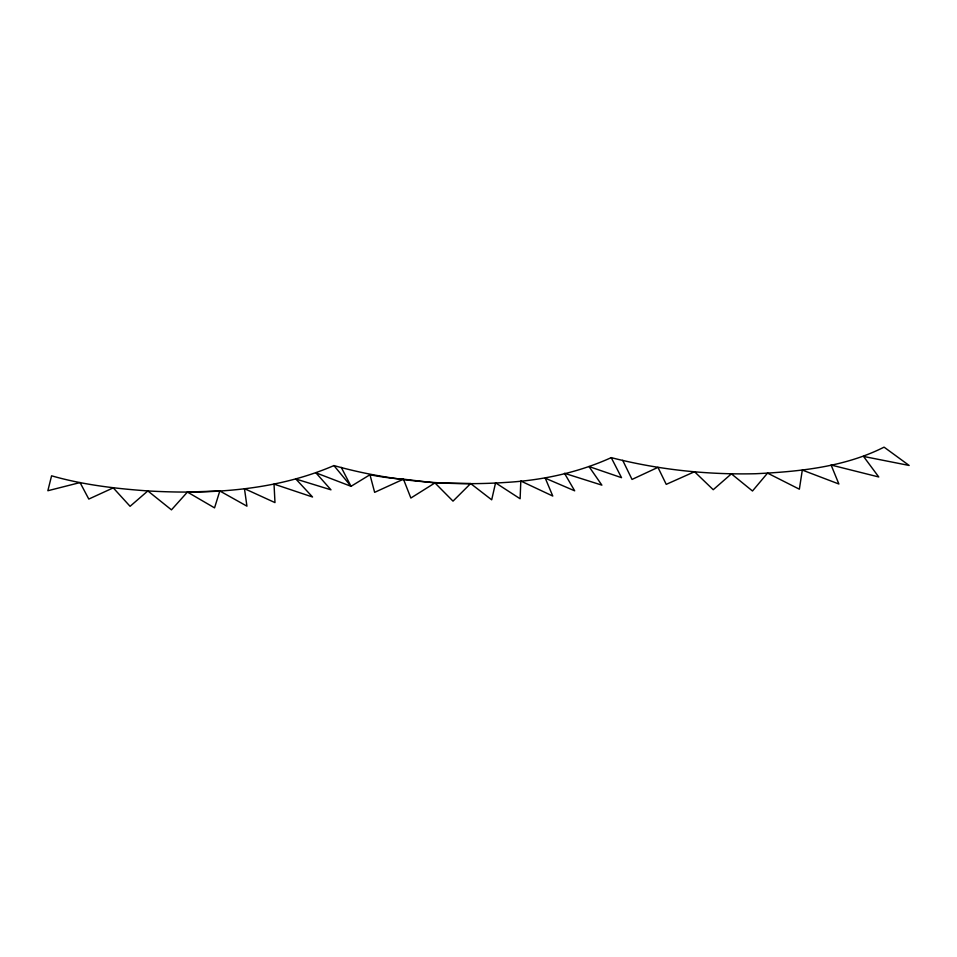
<?xml version="1.0" encoding="UTF-8"?>
<svg xmlns="http://www.w3.org/2000/svg" width="957" height="957" viewBox="0 0 957 957"><rect width="100%" height="100%" fill="white"/><g stroke="black" fill="none" stroke-linecap="round" stroke-linejoin="round"><path stroke-width="1.44" d="M611.236 457.637L621.524 477.675L588.998 466.549L601.881 485.139L564.486 473.296L574.678 490.821L545.275 478.189L552.775 496.049L520.811 481.024L520.118 498.764L495.57 482.842L491.695 499.817L470.653 483.56L434.957 482.914L403.459 479.182A113.309 48.927 4.7 0 1 369.964 474.744L351.028 486.312L315.918 472.83L330.978 489.828L295.869 479.026L312.544 497.006L274.025 484.098L274.982 502.604L244.466 488.656L246.93 506.157L219.811 490.977L214.547 507.868L187.416 492.065L171.459 509.854L147.845 490.929C115.414 488.608 82.912 484.804 51.582 475.808L47.85 490.738L80.053 482.567L88.798 499.064L113.249 487.855L130.08 506.313L147.845 490.929C210.528 494.494 275.592 490.69 333.933 465.58C389.655 481.168 448.091 486.288 505.786 482.436C542.009 480.354 578.124 472.65 611.236 457.637C658.332 469.696 707.103 474.887 755.683 473.727C799.346 471.622 844.505 467.1 884.077 447.146L909.15 465.461L863.537 456.441L878.753 476.969L831.107 465.03L838.882 484.003L802.313 470.078L799.358 489.194L767.55 473.105L752.489 491.001L731.399 473.847L713.228 489.709L694.543 471.729L666.239 484.362L657.949 467.363L632.027 479.433L622.708 460.329M470.653 483.56L453.008 501.133L434.957 482.914L410.864 498.035L403.459 479.182L374.642 492.341L369.964 474.744M187.416 492.065L219.811 490.977M333.933 465.58L351.028 486.312L341.266 467.363"/></g></svg>
